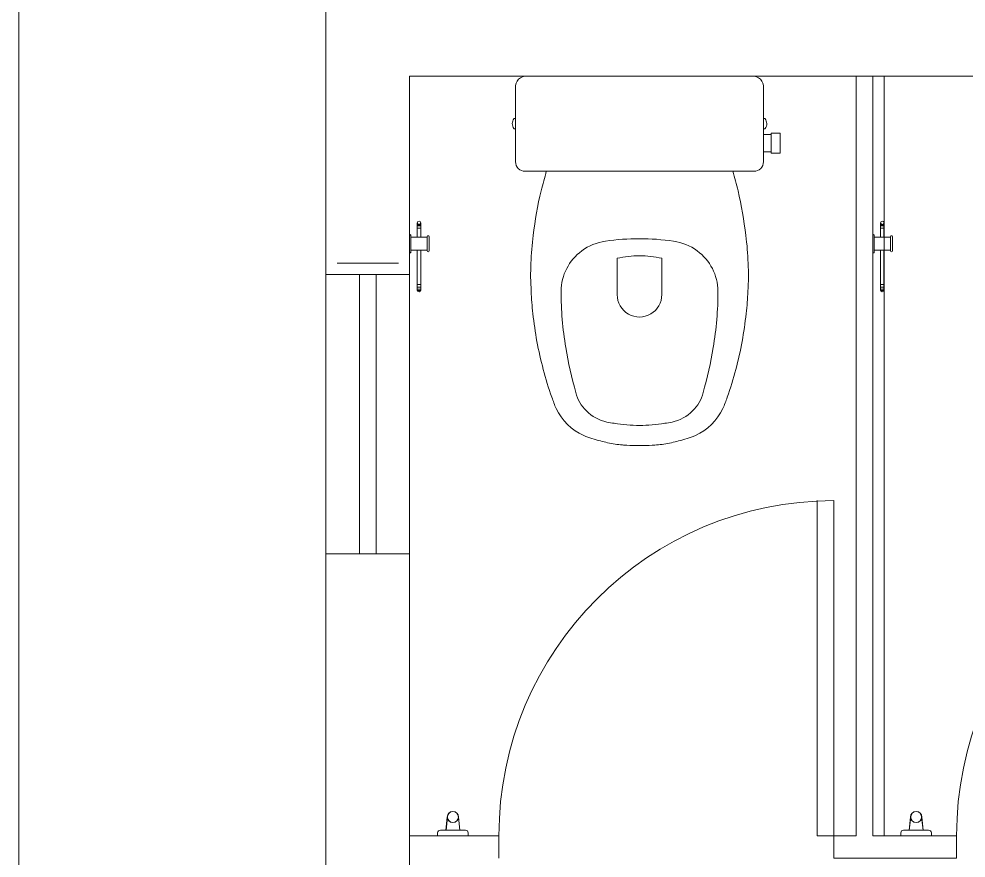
# Model space of a CAD drawing. Header units: millimetres. Extents: x 214 to 1190, y -192 to 1092.
# Drawn here: x 1042.228 to 1043.925, y 61.09 to 62.593 of the extents above; entities that cross this region are included whole.
import ezdxf

# ---------------------------------------------------------------- set-up
doc = ezdxf.new("R2010")
doc.units = ezdxf.units.MM
doc.linetypes.add('HIDDEN2', pattern=[4.7625, 3.175, -1.5875])
doc.layers.add('I-ARQ', color=8, linetype='Continuous', lineweight=0)

msp = doc.modelspace()

# ---------------------------------------------------------------- linework, layer by layer
at = {"layer": 'I-ARQ'}
for p, q in [((1042.2276, 77.4947), (1042.2276, 58.3447)), ((1042.2276, 77.4947), (1042.2276, 58.3447)), ((1042.2276, 77.4947), (1042.2276, 58.3447)), ((1042.7776, 67.8197), (1042.7776, 58.5447)), ((1042.9276, 62.4903), (1042.9276, 58.5447)), ((1045.4026, 62.4903), (1042.9276, 62.4903)), ((1043.1383, 62.4903), (1043.5407, 62.4903)), ((1043.7276, 61.1303), (1043.7276, 62.4903)), ((1043.7576, 61.1303), (1043.7576, 62.4903)), ((1043.7776, 62.4903), (1043.7776, 61.1303)), ((1043.1175, 62.337), (1043.1175, 62.4695)), ((1043.5615, 62.4695), (1043.5615, 62.337)), ((1043.5445, 62.3203), (1043.1345, 62.3203)), ((1042.9414, 62.228), (1042.9414, 62.2019)), ((1042.9474, 62.228), (1042.9474, 62.2019)), ((1043.7714, 62.228), (1043.7714, 62.2019)), ((1043.7774, 62.228), (1043.7774, 62.2019)), ((1042.9414, 62.2242), (1042.9474, 62.2242)), ((1042.9414, 62.2221), (1042.9474, 62.2221)), ((1042.9414, 62.218), (1042.9474, 62.218)), ((1043.7714, 62.2242), (1043.7774, 62.2242)), ((1043.7714, 62.2221), (1043.7774, 62.2221)), ((1043.7714, 62.218), (1043.7774, 62.218)), ((1042.9297, 62.1753), (1042.9297, 62.2053)), ((1042.9591, 62.2019), (1042.9297, 62.2019)), ((1042.9591, 62.1774), (1042.9591, 62.2032)), ((1042.9626, 62.1774), (1042.9626, 62.2032)), ((1043.7597, 62.1753), (1043.7597, 62.2053)), ((1043.7891, 62.2019), (1043.7597, 62.2019)), ((1043.7891, 62.1774), (1043.7891, 62.2032)), ((1043.7926, 62.1774), (1043.7926, 62.2032)), ((1042.9591, 62.1787), (1042.9297, 62.1787)), ((1042.9414, 62.1787), (1042.9414, 62.1073)), ((1042.9474, 62.1787), (1042.9474, 62.1073)), ((1043.7891, 62.1787), (1043.7597, 62.1787)), ((1043.7714, 62.1787), (1043.7714, 62.1073)), ((1043.7774, 62.1787), (1043.7774, 62.1073)), ((1042.7976, 62.1553), (1042.9076, 62.1553)), ((1042.9414, 62.1173), (1042.9474, 62.1173)), ((1042.9414, 62.1123), (1042.9474, 62.1123)), ((1042.9414, 62.109), (1042.9474, 62.109)), ((1043.7714, 62.1173), (1043.7774, 62.1173)), ((1043.7714, 62.1123), (1043.7774, 62.1123)), ((1043.7714, 62.109), (1043.7774, 62.109)), ((1042.9415, 62.1065), (1042.9473, 62.1065)), ((1043.7715, 62.1065), (1043.7773, 62.1065)), ((1043.6576, 61.7303), (1043.6576, 61.1303)), ((1043.6876, 61.1303), (1043.6876, 61.7303)), ((1042.9924, 61.1403), (1042.995, 61.1638)), ((1042.9928, 61.1403), (1042.9953, 61.1638)), ((1043.0175, 61.1403), (1043.015, 61.1638)), ((1043.0178, 61.1403), (1043.0153, 61.1638)), ((1043.8224, 61.1403), (1043.825, 61.1638)), ((1043.8228, 61.1403), (1043.8253, 61.1638)), ((1043.8475, 61.1403), (1043.845, 61.1638)), ((1043.8478, 61.1403), (1043.8453, 61.1638)), ((1043.0275, 61.1403), (1042.9827, 61.1403)), ((1042.9827, 61.1403), (1043.0275, 61.1403)), ((1043.8575, 61.1403), (1043.8127, 61.1403)), ((1043.8127, 61.1403), (1043.8575, 61.1403)), ((1043.0876, 61.1303), (1042.9276, 61.1303)), ((1042.9777, 61.1303), (1042.9777, 61.1353)), ((1042.9777, 61.1303), (1042.9777, 61.1353)), ((1043.0325, 61.1303), (1042.9777, 61.1303)), ((1042.9777, 61.1303), (1043.0325, 61.1303)), ((1043.0325, 61.1303), (1043.0325, 61.1353)), ((1043.0325, 61.1303), (1043.0325, 61.1353)), ((1043.0876, 61.1303), (1043.0876, 61.0903)), ((1043.6576, 61.1303), (1043.6876, 61.1303)), ((1043.6876, 61.1303), (1043.6876, 61.0903)), ((1043.6876, 61.1303), (1043.7276, 61.1303)), ((1043.9076, 61.1303), (1043.7576, 61.1303)), ((1043.8077, 61.1303), (1043.8077, 61.1353)), ((1043.8077, 61.1303), (1043.8077, 61.1353)), ((1043.8625, 61.1303), (1043.8077, 61.1303)), ((1043.8077, 61.1303), (1043.8625, 61.1303)), ((1043.8625, 61.1303), (1043.8625, 61.1353)), ((1043.8625, 61.1303), (1043.8625, 61.1353)), ((1043.9076, 61.1303), (1043.9076, 61.0903)), ((1043.6876, 61.0903), (1043.7276, 61.0903)), ((1043.7276, 61.0903), (1043.7576, 61.0903)), ((1043.7476, 61.0903), (1043.9076, 61.0903))]:
    msp.add_line(p, q, dxfattribs=at)
at = {"layer": 'I-ARQ', "linetype": 'ByBlock'}
for p, q in [((1043.5915, 62.3883), (1043.5755, 62.3883)), ((1043.5755, 62.3523), (1043.5755, 62.3883)), ((1043.5915, 62.3883), (1043.5915, 62.3523)), ((1043.5915, 62.3523), (1043.5755, 62.3523))]:
    msp.add_line(p, q, dxfattribs=at)
at = {"layer": 'I-ARQ', "linetype": 'HIDDEN2'}
for p, q in [((1042.7776, 62.1353), (1042.9276, 62.1353)), ((1042.8376, 61.6353), (1042.8376, 62.1353)), ((1042.8676, 62.1353), (1042.8676, 61.6353)), ((1042.9276, 61.6353), (1042.7776, 61.6353))]:
    msp.add_line(p, q, dxfattribs=at)
at = {"layer": 'I-ARQ', "linetype": 'ByBlock'}
for points in [[(1043.1175, 62.4143), (1043.1175, 62.3963), (1043.1146, 62.3963, -0.197763), (1043.1144, 62.3964, -0.161404), (1043.1115, 62.4054, -0.158802), (1043.1144, 62.4142, -0.197763), (1043.1146, 62.4143)], [(1043.5643, 62.4143, -0.197763), (1043.5645, 62.4142, -0.15883), (1043.5675, 62.4054, -0.161377), (1043.5645, 62.3964, -0.197763), (1043.5643, 62.3963), (1043.5615, 62.3963), (1043.5615, 62.4143)]]:
    msp.add_lwpolyline(points, format="xyb", close=True, dxfattribs=at)
msp.add_lwpolyline([(1043.5755, 62.3858), (1043.5755, 62.3548), (1043.5615, 62.3548), (1043.5615, 62.3858)], close=True, dxfattribs=at)
at = {"layer": 'I-ARQ'}
for points in [[(1043.5065, 62.3203, 0.003882), (1043.516, 62.2853, -0.024258), (1043.53, 62.2053, -0.02486), (1043.534, 62.1553, -0.033324), (1043.5335, 62.1053, -0.02486), (1043.5305, 62.0653, -0.012268), (1043.5235, 62.0153, -0.015806), (1043.512, 61.9653, -0.026699), (1043.4965, 61.9153, -0.021919), (1043.489, 61.8953, -0.174675), (1043.4395, 61.8468, -0.045452), (1043.4095, 61.8373, -0.022856), (1043.3966, 61.8341, -0.041289), (1043.3699, 61.8301, -0.039166), (1043.3642, 61.8297, -0.012899), (1043.3623, 61.8297, -0.04333), (1043.3395, 61.8293, -0.04333), (1043.3166, 61.8297, -0.052091), (1043.309, 61.8301, -0.041289), (1043.2823, 61.8341, -0.022856), (1043.2695, 61.8373, -0.045452), (1043.2395, 61.8468, -0.174675), (1043.19, 61.8953, -0.021919), (1043.1825, 61.9153, -0.026699), (1043.167, 61.9653, -0.015806), (1043.1555, 62.0153, -0.012268), (1043.1485, 62.0653, -0.02486), (1043.1455, 62.1053, -0.033324), (1043.145, 62.1553, -0.02486), (1043.149, 62.2053, -0.024258), (1043.163, 62.2853, 0.003882), (1043.1725, 62.3203)], [(1043.2359, 62.1776, 0.234638), (1043.199, 62.1054, 0.044666), (1043.2075, 62.0043, 0.031515), (1043.2256, 61.9238, 0.151063), (1043.2443, 61.891, 0.148094), (1043.2807, 61.8711, 0.031073), (1043.2943, 61.8689, 0.035055), (1043.3395, 61.8648, 0.035055), (1043.3846, 61.8689, 0.031073), (1043.3982, 61.8711, 0.148094), (1043.4347, 61.891, 0.151063), (1043.4533, 61.9238, 0.031515), (1043.4714, 62.0043, 0.044666), (1043.48, 62.1054, 0.234638), (1043.443, 62.1776, 0.129345), (1043.4003, 62.1947, 0.041331), (1043.3395, 62.1993, 0.041331), (1043.2786, 62.1947, 0.129345)]]:
    msp.add_lwpolyline(points, format="xyb", close=True, dxfattribs=at)
at = {"layer": 'I-ARQ', "linetype": 'ByBlock'}
msp.add_lwpolyline([(1043.2995, 62.1643), (1043.2995, 62.0991, 1.002091), (1043.3795, 62.0993), (1043.3795, 62.1643, 0.054282), (1043.3395, 62.1687, 0.054282), (1043.2995, 62.1643, -1.56536)], format="xyb", dxfattribs=at)
at = {"layer": 'I-ARQ'}
for centre, radius in [((1042.9444, 62.228), 0.003), ((1043.7744, 62.228), 0.003), ((1043.005, 61.1638), 0.01), ((1043.0053, 61.1638), 0.01), ((1043.835, 61.1638), 0.01), ((1043.8353, 61.1638), 0.01)]:
    msp.add_circle(centre, radius, dxfattribs=at)
for centre, radius, start, end in [((1043.1364, 62.4714), 0.019, 84.255, 185.745), ((1043.5426, 62.4714), 0.019, 354.255, 95.745), ((1043.1338, 62.3367), 0.0164, 178.7026, 272.174), ((1043.5451, 62.3367), 0.0164, 267.826, 1.2974), ((1042.9287, 62.2056), 0.00108, 342.7498, 197.2502), ((1042.9609, 62.2028), 0.00182, 13.2763, 166.7237), ((1043.7587, 62.2056), 0.00108, 342.7498, 197.2502), ((1043.7909, 62.2028), 0.00182, 13.2763, 166.7237), ((1042.9287, 62.175), 0.00108, 162.7498, 17.2502), ((1042.9609, 62.1778), 0.00182, 193.2763, 346.7237), ((1043.7587, 62.175), 0.00108, 162.7498, 17.2502), ((1043.7909, 62.1778), 0.00182, 193.2763, 346.7237), ((1042.9444, 62.1073), 0.003, 180, 0), ((1043.7744, 62.1073), 0.003, 180, 0), ((1043.6876, 61.1303), 0.6, 90, 180), ((1044.5076, 61.1303), 0.6, 90, 180), ((1042.9827, 61.1353), 0.005, 90, 180), ((1042.9827, 61.1353), 0.005, 90, 180), ((1043.0275, 61.1353), 0.005, 0, 90), ((1043.0275, 61.1353), 0.005, 360, 90), ((1043.8127, 61.1353), 0.005, 90, 180), ((1043.8127, 61.1353), 0.005, 90, 180), ((1043.8575, 61.1353), 0.005, 0, 90), ((1043.8575, 61.1353), 0.005, 360, 90)]:
    msp.add_arc(centre, radius, start, end, dxfattribs=at)

doc.saveas('drawing.dxf')
